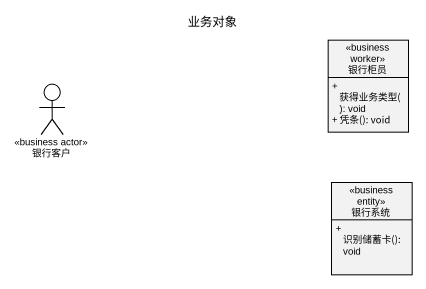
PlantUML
@startuml
title 业务对象
allowmixing
hide circle
hide empty members
skinparam classAttributeIconSize 0
class 银行柜员 <<business worker>> {
  + 获得业务类型(): void
  + 凭条(): void
}
actor 银行客户 <<business actor>>
class 银行系统 <<business entity>> {
  + 识别储蓄卡(): void
}
@enduml
